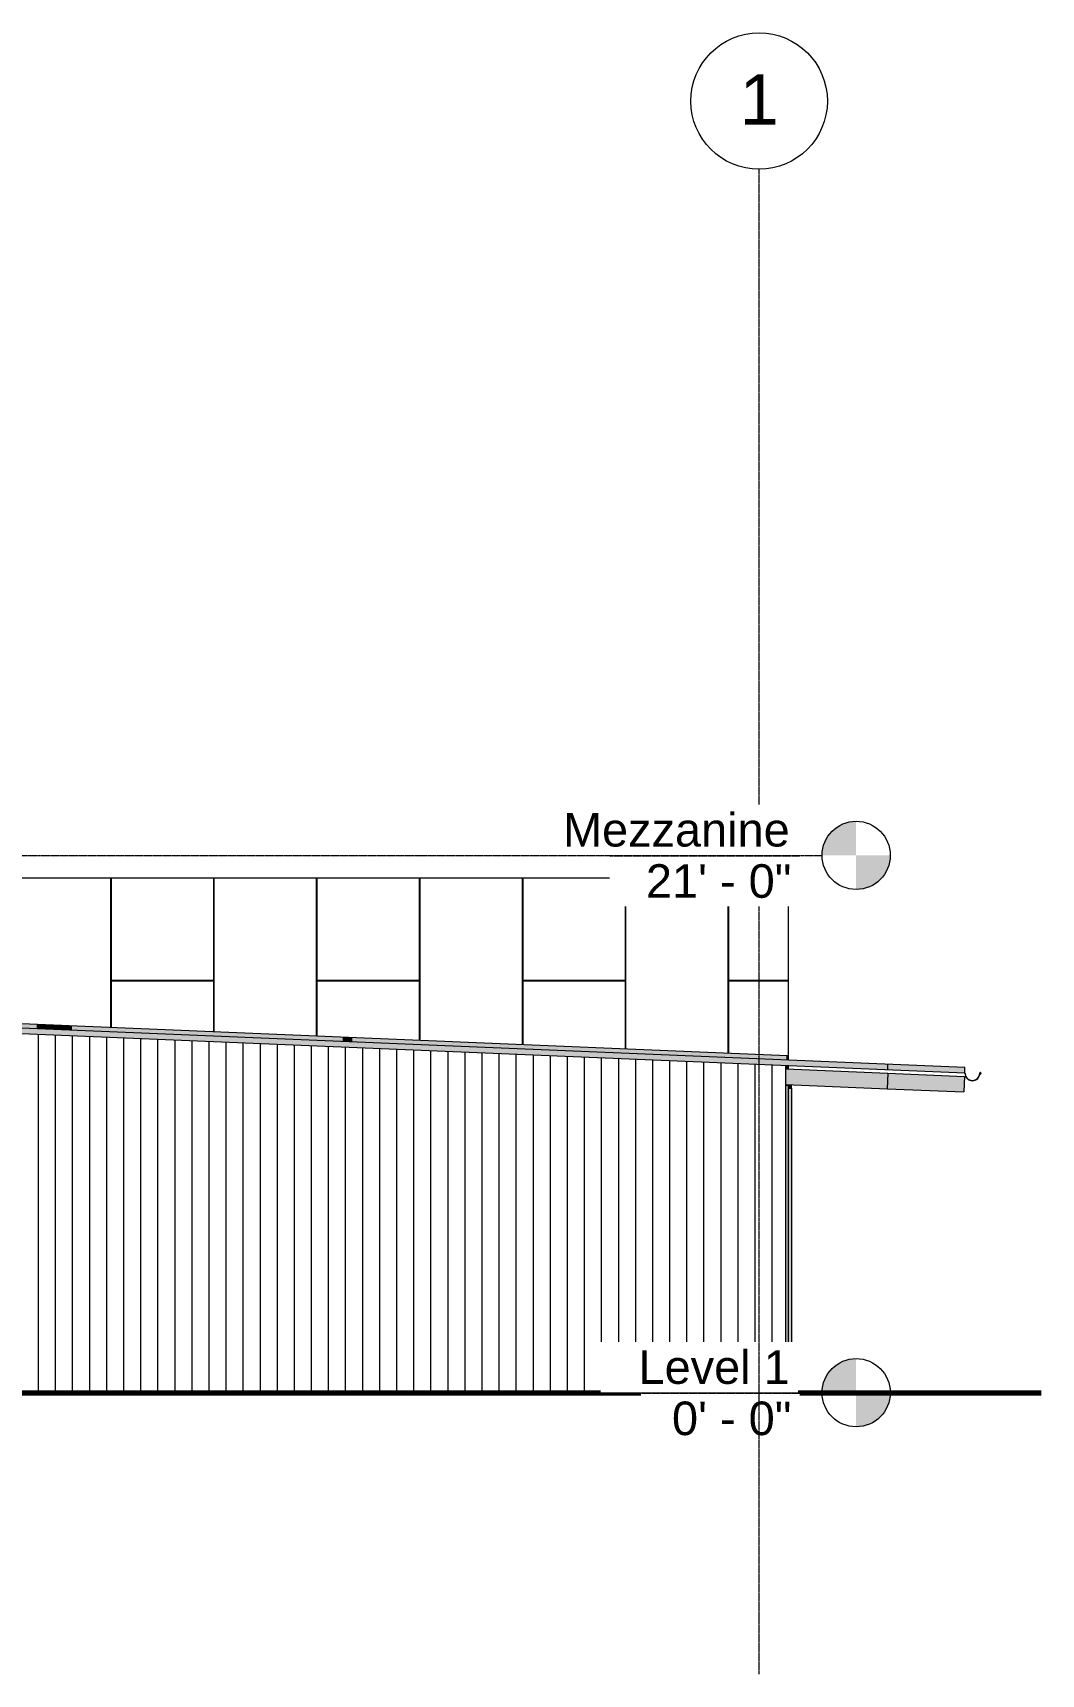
# Model space of a CAD drawing. Header units: inches. Extents: x 20426 to 92531, y -195 to 750.
# Drawn here: x 36242 to 36715, y -132 to 638 of the extents above; entities that cross this region are included whole.
import ezdxf

# ---------------------------------------------------------------- set-up
doc = ezdxf.new("R2010")
doc.units = ezdxf.units.IN
doc.header["$MEASUREMENT"] = 0
doc.linetypes.add('Grid Line 1_2_', pattern=[0.875, 0.5, -0.125, 0.125, -0.125])
for name, color, linetype, lineweight in [('A-FLOR-LEVL', 51, 'Continuous', 9), ('A-GLAZ-CWMG', 51, 'Continuous', 9), ('A-ROOF', 132, 'Continuous', 13), ('A-ROOF-OTLN', 132, 'Continuous', 9), ('A-WALL-PATT', 111, 'Continuous', 13), ('C-TOPO', 7, 'Continuous', 9), ('L-SITE-WALL', 31, 'Continuous', 13), ('M-HVAC-DUCT', 70, 'Continuous', 9), ('S-BEAM', 12, 'Continuous', 9), ('S-COLS', 52, 'Continuous', 9), ('S-GRID', 1, 'Continuous', 9), ('S-GRID-IDEN', 1, 'Continuous', 9)]:
    doc.layers.add(name, color=color, linetype=linetype, lineweight=lineweight)
doc.styles.add('Arial', font='arial.ttf', dxfattribs={"height": 15.736527})
doc.styles.add('Arial_1', font='arial.ttf', dxfattribs={"height": 23.60479})

# ---------------------------------------------------------------- blocks, each defined once
blk = doc.blocks.new('Rectangular Mullion - Rectangular Mullion 1-789721-Elevation - North')
at = {"layer": 'A-GLAZ-CWMG'}
blk.add_hatch(color=256, dxfattribs=at).paths.add_polyline_path([(-22057.52, 142.75), (-22057.52, 144.46), (-22060.14, 144.57), (-22060.14, 144), (-22059.02, 144), (-22059.02, 142.75)], flags=0)
for p, q in [((-22059.02, 142.75), (-22057.52, 142.75)), ((-22057.52, 142.75), (-22057.52, 144.46))]:
    blk.add_line(p, q, dxfattribs=at)
blk = doc.blocks.new('Rectangular Mullion - Rectangular Mullion 1-789722-Elevation - North')
at = {"layer": 'A-GLAZ-CWMG'}
blk.add_hatch(color=256, dxfattribs=at).paths.add_polyline_path([(-22057.52, 0), (-22057.52, 2), (-22059.02, 2), (-22059.02, 0)], flags=0)
for p, q in [((-22057.52, 2), (-22059.02, 2)), ((-22057.52, 0), (-22057.52, 2))]:
    blk.add_line(p, q, dxfattribs=at)
blk = doc.blocks.new('Rectangular Mullion - Rectangular Mullion 1-827436-Elevation - North')
at = {"layer": 'A-GLAZ-CWMG'}
blk.add_hatch(color=256, dxfattribs=at).paths.add_polyline_path([(-22057.52, 2), (-22057.52, 97), (-22059.02, 97), (-22059.02, 2)], flags=0)
for p, q in [((-22057.52, 97), (-22057.52, 2)), ((-22057.52, 2), (-22059.02, 2))]:
    blk.add_line(p, q, dxfattribs=at)
blk = doc.blocks.new('Rectangular Mullion - Rectangular Mullion 1-827437-Elevation - North')
at = {"layer": 'A-GLAZ-CWMG'}
blk.add_hatch(color=256, dxfattribs=at).paths.add_polyline_path([(-22057.52, 97), (-22057.52, 142.75), (-22059.02, 142.75), (-22059.02, 97)], flags=0)
for p, q in [((-22059.02, 142.75), (-22057.52, 142.75)), ((-22057.52, 142.75), (-22057.52, 97))]:
    blk.add_line(p, q, dxfattribs=at)
blk = doc.blocks.new('Dimension Lumber - 2x8-948138-Elevation - North')
at = {"layer": 'S-BEAM'}
blk.add_hatch(color=256, dxfattribs=at).paths.add_polyline_path([(-21976.68, 141.1), (-21976.38, 148.34), (-22012.35, 149.84), (-22012.65, 142.59), (-22009.52, 142.46)], flags=0)
for p, q in [((-22012.34, 149.84), (-21976.38, 148.34)), ((-21976.38, 148.34), (-21976.68, 141.1)), ((-22012.65, 142.59), (-21976.68, 141.1))]:
    blk.add_line(p, q, dxfattribs=at)
blk = doc.blocks.new('Dimension Lumber - 2x8-945069-Elevation - North')
at = {"layer": 'S-BEAM'}
blk.add_hatch(color=256, dxfattribs=at).paths.add_polyline_path([(-22012.65, 142.59), (-22012.34, 149.84), (-22060.14, 151.83), (-22060.14, 144.57), (-22059.02, 144.53)], flags=0)
for p, q in [((-22060.14, 151.83), (-22012.34, 149.84)), ((-22012.34, 149.84), (-22012.65, 142.59)), ((-22060.14, 144.57), (-22012.65, 142.59))]:
    blk.add_line(p, q, dxfattribs=at)
blk = doc.blocks.new('Level - Level Head - Circle-15001-Elevation - North')
at = {"layer": 'A-FLOR-LEVL'}
h = blk.add_hatch(color=256, dxfattribs=at)
edge = h.paths.add_edge_path(flags=0)
edge.add_line((-22027.14, 0), (-22043.14, 0))
edge.add_arc((-22027.14, 0), 16, 90, 180, ccw=False)
edge.add_line((-22027.14, 16), (-22027.14, 0))
h = blk.add_hatch(color=256, dxfattribs=at)
edge = h.paths.add_edge_path(flags=0)
edge.add_line((-22027.14, -16), (-22027.14, 0))
edge.add_line((-22027.14, 0), (-22011.14, 0))
edge.add_arc((-22027.14, 0), 16, 270, 360, ccw=False)
blk.add_circle((-22027.14, 0), 16, dxfattribs=at)
blk = doc.blocks.new('Grid - Grid Head - Circle-14747-Elevation - North')
at = {"layer": 'S-GRID-IDEN'}
blk.add_circle((-22796.39, 605.76), 32, dxfattribs=at)

msp = doc.modelspace()

# ---------------------------------------------------------------- hatches: boundary and pattern name
at = {"layer": 'A-ROOF', "lineweight": 5}
for points in [[(36642.59, 151.35), (36642.59, 154.23), (35843.35, 187.53), (35843.35, 184.65), (36576.47, 154.11)], [(36678.97, 149.84), (36678.97, 152.71), (36642.59, 154.23), (36642.59, 151.35), (36645.59, 151.23)]]:
    msp.add_hatch(color=256, dxfattribs=at).paths.add_polyline_path(points, flags=0)
at = {"layer": 'A-WALL-PATT', "lineweight": 9}
h = msp.add_hatch(dxfattribs=at)
h.set_pattern_fill('FP_27', color=256, style=0, pattern_type=2)
h.set_pattern_definition([(0, (-80727.62, 145), (-193, 193), [48, -145]), (90, (-80727.62, 145), (-193, 1e-14), [96.25, -96.75]), (180, (-80679.62, 241.25), (-193, 193), [48, -145]), (90, (-80679.62, 145), (-193, 1e-14), [96.25, -96.75]), (180, (-80679.62, 241.5), (-193, 193), [48, -145]), (90, (-80679.62, 241.5), (-193, 1e-14), [96.25, -96.75]), (0, (-80727.62, 337.75), (-193, 193), [48, -145]), (90, (-80727.62, 241.5), (-193, 1e-14), [96.25, -96.75]), (0, (-80679.37, 193), (-193, 193), [48, -145]), (90, (-80679.37, 144.75), (-193, 1e-14), [48.25, -144.75]), (90, (-80631.37, 144.75), (-193, 1e-14), [48.25, -144.75]), (0, (-80679.37, 289.5), (-193, 193), [48, -145]), (90, (-80679.37, 193.25), (-193, 1e-14), [96.25, -96.75]), (180, (-80631.37, 193.25), (-193, 193), [48, -145]), (90, (-80631.37, 193.25), (-193, 1e-14), [96.25, -96.75]), (90, (-80679.37, 289.75), (-193, 1e-14), [48, -145]), (180, (-80631.37, 289.75), (-193, 193), [48, -145]), (90, (-80631.37, 289.75), (-193, 1e-14), [48, -145]), (0, (-80631.12, 145), (-193, 193), [48, -145]), (90, (-80631.12, 145), (-193, 1e-14), [96.25, -96.75]), (180, (-80583.12, 241.25), (-193, 193), [48, -145]), (90, (-80583.12, 145), (-193, 1e-14), [96.25, -96.75]), (180, (-80583.12, 241.5), (-193, 193), [48, -145]), (90, (-80583.12, 241.5), (-193, 1e-14), [96.25, -96.75]), (180, (-80583.12, 337.75), (-193, 193), [48, -145]), (90, (-80631.12, 241.5), (-193, 1e-14), [96.25, -96.75]), (0, (-80582.87, 193), (-193, 193), [48, -145]), (90, (-80582.87, 144.75), (-193, 1e-14), [48.25, -144.75]), (90, (-80534.87, 144.75), (-193, 1e-14), [48.25, -144.75]), (0, (-80582.87, 289.5), (-193, 193), [48, -145]), (90, (-80582.87, 193.25), (-193, 1e-14), [96.25, -96.75]), (180, (-80534.87, 193.25), (-193, 193), [48, -145]), (90, (-80534.87, 193.25), (-193, 1e-14), [96.25, -96.75]), (90, (-80582.87, 289.75), (-193, 1e-14), [48, -145]), (180, (-80534.87, 289.75), (-193, 193), [48, -145]), (90, (-80534.87, 289.75), (-193, 1e-14), [48, -145])])
h.paths.add_polyline_path([(36595.84, 158.17), (36595.84, 241.25), (35955.34, 241.25), (35955.34, 184.86), (36594.97, 158.21)], flags=0)
h = msp.add_hatch(dxfattribs=at)
h.set_pattern_fill('FP_25', color=256, style=0, pattern_type=2)
h.set_pattern_definition([(90, (-80723.371, 0), (-8, 5e-16), [])])
h.paths.add_polyline_path([(36438.24, 0), (36594.97, 0), (36594.97, 153.34), (36130.57, 172.68), (36130.57, 0), (36161.77, 0)], flags=0)
at = {"layer": 'L-SITE-WALL', "lineweight": 5}
h = msp.add_hatch(color=256, dxfattribs=at)
h.paths.add_polyline_path([(36595.59, 151.8), (36595.59, 153.31), (36594.97, 153.34), (36594.97, 151.83)], flags=0)
h.paths.add_polyline_path([(36595.59, 156.19), (36595.59, 158.18), (36391.47, 166.69), (36391.47, 164.69), (36594.97, 156.21)], flags=0)
h.paths.add_polyline_path([(36387.47, 164.86), (36387.47, 166.85), (36260.03, 172.16), (36260.03, 170.17), (36386.4, 164.9)], flags=0)
h.paths.add_polyline_path([(36244.03, 170.83), (36244.03, 172.83), (36239.92, 173), (36198.47, 173), (36198.47, 172.73), (36230.88, 171.38)], flags=0)
h.paths.add_polyline_path([(36194.47, 172.9), (36194.47, 173), (36192.04, 173)], flags=0)
h.paths.add_polyline_path([(36174.15, 173.75), (36174.15, 175.74), (36125.1, 177.79), (36125.1, 175.79), (36161.77, 174.26)], flags=0)
h.paths.add_polyline_path([(36109.1, 176.46), (36109.1, 178.45), (36107.92, 178.5), (36060.04, 178.5), (36108.9, 176.47)], flags=0)
h.paths.add_polyline_path([(36038.03, 179.42), (36038.03, 181.41), (36018.2, 182.21), (36017.93, 180.26), (36023.53, 180.02)], flags=0)
h.paths.add_polyline_path([(35989.75, 181.43), (35990.07, 183.08), (35984.9, 183.08), (35984.9, 181.63), (35989.49, 181.44)], flags=0)
h.paths.add_polyline_path([(35968.9, 182.3), (35968.9, 183.08), (35950.22, 183.08), (35963.05, 182.54)], flags=0)
h.paths.add_polyline_path([(35909.4, 184.78), (35909.4, 241.25), (35874.08, 241.25), (35874.08, 186.25), (35885.29, 185.78)], flags=0)
h = msp.add_hatch(color=256, dxfattribs=at)
h.paths.add_polyline_path([(36596.09, 151.78), (36596.09, 153.29), (36595.84, 153.3), (36595.84, 151.79)], flags=0)
h.paths.add_polyline_path([(36596.09, 156.17), (36596.09, 156.5), (36595.84, 156.5), (36595.84, 156.18)], flags=0)
msp.add_hatch(color=256, dxfattribs=at).paths.add_polyline_path([(36596.09, 0), (36596.09, 144), (36594.97, 144), (36594.97, 0)], flags=0)
at = {"layer": 'M-HVAC-DUCT', "lineweight": 5}
for points in [[(36252.03, 170.5), (36252.03, 172.5), (36244.03, 172.83), (36244.08, 170.83), (36250.67, 170.56)], [(36260.03, 170.17), (36260.03, 172.16), (36252.03, 172.5), (36252.03, 170.5), (36259.87, 170.17)]]:
    msp.add_hatch(color=256, dxfattribs=at).paths.add_polyline_path(points, flags=0)
at = {"layer": 'S-COLS', "lineweight": 5}
msp.add_hatch(color=256, dxfattribs=at).paths.add_polyline_path([(36391.47, 164.69), (36391.47, 166.69), (36387.47, 166.85), (36387.48, 164.86), (36391.38, 164.7)], flags=0)

# ---------------------------------------------------------------- linework, layer by layer
at = {"layer": 'A-ROOF'}
for p, q in [((35843.35, 187.53), (36678.97, 152.71)), ((36678.97, 149.84), (36057.71, 175.72)), ((36642.59, 154.23), (36642.59, 151.35)), ((36678.97, 149.84), (36678.97, 152.71))]:
    msp.add_line(p, q, dxfattribs=at)
at = {"layer": 'A-ROOF-OTLN'}
for p, q in [((36679.03, 149.84), (36678.97, 149.84)), ((36686.07, 149.64), (36686.02, 149.59))]:
    msp.add_line(p, q, dxfattribs=at)
for centre, radius, start, end in [((36682.47, 149.84), 3.5, 180, 360), ((36682.47, 149.84), 3.44, 180, 0), ((36686.21, 149.84), 0.306, 232.15901, 180), ((36686.21, 149.84), 0.243, 234.01097, 180)]:
    msp.add_arc(centre, radius, start, end, dxfattribs=at)
at = {"layer": 'C-TOPO', "lineweight": 70}
msp.add_line((34747.3, 0), (36714.71, 0), dxfattribs=at)
at = {"layer": 'C-TOPO'}
msp.add_line((34747.3, 0), (36714.71, 0), dxfattribs=at)
at = {"layer": 'L-SITE-WALL'}
for p, q in [((36596.09, 241.25), (35955.34, 241.25)), ((36596.09, 241.25), (36596.09, 156.5)), ((35955.34, 184.86), (36595.84, 158.17)), ((36595.59, 156.19), (36595.59, 158.18)), ((36595.84, 156.5), (36595.84, 158.17)), ((36595.84, 156.18), (36595.84, 156.5)), ((36595.84, 156.5), (36596.09, 156.5)), ((36596.09, 156.5), (36596.09, 156.17)), ((36594.97, 0), (36594.97, 153.34)), ((36595.59, 151.8), (36595.59, 153.31)), ((36595.84, 151.79), (36595.84, 153.3)), ((36596.09, 153.29), (36596.09, 151.78)), ((36596.09, 144), (36594.97, 144)), ((36596.09, 144), (36596.09, 0))]:
    msp.add_line(p, q, dxfattribs=at)
at = {"layer": 'M-HVAC-DUCT'}
for p, q in [((36244.03, 172.83), (36244.03, 170.83)), ((36260.03, 170.17), (36260.03, 172.16))]:
    msp.add_line(p, q, dxfattribs=at)
at = {"layer": 'S-COLS'}
for p, q in [((36387.47, 166.85), (36387.47, 164.86)), ((36391.47, 164.69), (36391.47, 166.69))]:
    msp.add_line(p, q, dxfattribs=at)

# ---------------------------------------------------------------- block references
at = {"layer": 'A-FLOR-LEVL'}
for p in [(58655.11, 252), (58655.11, 0)]:
    msp.add_blockref('Level - Level Head - Circle-15001-Elevation - North', p, dxfattribs=at)
at = {"layer": 'A-GLAZ-CWMG'}
for name in ['Rectangular Mullion - Rectangular Mullion 1-789721-Elevation - North', 'Rectangular Mullion - Rectangular Mullion 1-827437-Elevation - North', 'Rectangular Mullion - Rectangular Mullion 1-827436-Elevation - North', 'Rectangular Mullion - Rectangular Mullion 1-789722-Elevation - North']:
    msp.add_blockref(name, (58655.11, 0), dxfattribs=at)
at = {"layer": 'S-BEAM'}
for name in ['Dimension Lumber - 2x8-945069-Elevation - North', 'Dimension Lumber - 2x8-948138-Elevation - North']:
    msp.add_blockref(name, (58655.11, 0), dxfattribs=at)
at = {"layer": 'S-GRID-IDEN'}
msp.add_blockref('Grid - Grid Head - Circle-14747-Elevation - North', (59378.86, 0), dxfattribs=at)

# ---------------------------------------------------------------- next in the draw order: texts
at = {"layer": 'A-FLOR-LEVL', "insert": (36596.83, 19.89), "char_height": 15.737, "width": 84.672, "attachment_point": 3, "line_spacing_factor": 0.938532, "style": 'Arial', "bg_fill": 3, "box_fill_scale": 1.25, "bg_fill_color": 0, "bg_fill_transparency": 0}
msp.add_mtext('Level 1', dxfattribs=at)
at = {"layer": 'S-GRID-IDEN', "insert": (36582.46, 618.35), "char_height": 23.6, "width": 21.888, "attachment_point": 2, "line_spacing_factor": 0.938532, "style": 'Arial_1', "bg_fill": 3, "box_fill_scale": 1.25, "bg_fill_color": 0, "bg_fill_transparency": 0}
msp.add_mtext('1', dxfattribs=at)

# ---------------------------------------------------------------- next in the draw order: texts
at = {"layer": 'A-FLOR-LEVL', "insert": (36597.61, -4.15), "char_height": 15.737, "width": 66.624, "attachment_point": 3, "line_spacing_factor": 0.938532, "style": 'Arial', "bg_fill": 3, "box_fill_scale": 1.25, "bg_fill_color": 0, "bg_fill_transparency": 0}
msp.add_mtext('0\' - 0"', dxfattribs=at)

# ---------------------------------------------------------------- next in the draw order: linework, layer by layer
at = {"layer": 'A-FLOR-LEVL', "linetype": 'Grid Line 1_2_'}
msp.add_line((32344.3, 0), (36611.96, 0), dxfattribs=at)
at = {"layer": 'S-GRID', "linetype": 'Grid Line 1_2_'}
msp.add_line((36582.47, -132), (36582.47, 573.76), dxfattribs=at)

# ---------------------------------------------------------------- next in the draw order: texts
at = {"layer": 'A-FLOR-LEVL', "insert": (36596.83, 271.89), "char_height": 15.737, "width": 126.528, "attachment_point": 3, "line_spacing_factor": 0.938532, "style": 'Arial', "bg_fill": 3, "box_fill_scale": 1.25, "bg_fill_color": 0, "bg_fill_transparency": 0}
msp.add_mtext('Mezzanine', dxfattribs=at)

# ---------------------------------------------------------------- next in the draw order: texts
at = {"layer": 'A-FLOR-LEVL', "insert": (36597.61, 247.85), "char_height": 15.737, "width": 81.216, "attachment_point": 3, "line_spacing_factor": 0.938532, "style": 'Arial', "bg_fill": 3, "box_fill_scale": 1.25, "bg_fill_color": 0, "bg_fill_transparency": 0}
msp.add_mtext('21\' - 0"', dxfattribs=at)

# ---------------------------------------------------------------- next in the draw order: linework, layer by layer
at = {"layer": 'A-FLOR-LEVL', "linetype": 'Grid Line 1_2_'}
msp.add_line((32344.3, 252), (36611.96, 252), dxfattribs=at)

doc.saveas('drawing.dxf')
